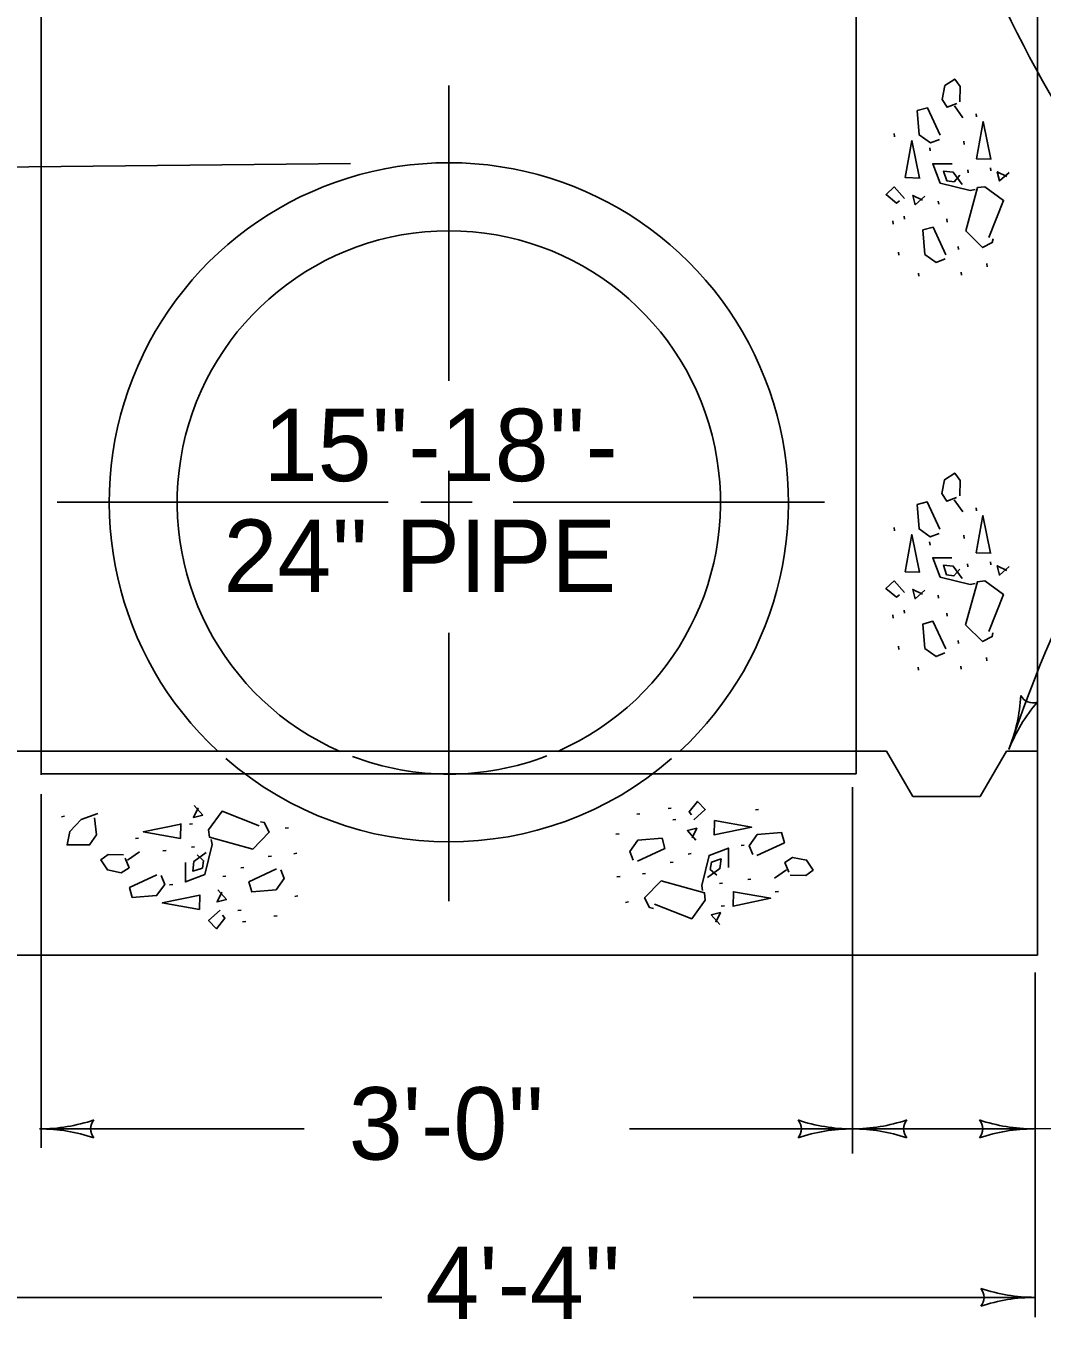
# Model space of a CAD drawing. Extents: x 1007 to 1035.5, y 1000.5 to 1021.5.
# Drawn here: x 1011.448 to 1014.253, y 1006.342 to 1009.912 of the extents above; entities that cross this region are included whole.
import ezdxf

# ---------------------------------------------------------------- set-up
doc = ezdxf.new("R2010")
doc.units = 0
doc.layers.add('Level 1', color=7, linetype='Continuous')
doc.layers.add('Level 5', color=7, linetype='Continuous')

msp = doc.modelspace()

# ---------------------------------------------------------------- linework, layer by layer
at = {"layer": 'Level 1'}
for p, q in [((1014.2404, 1007.347), (1014.2404, 1011.4098)), ((1013.7404, 1007.91), (1013.7404, 1011.1488)), ((1011.4904, 1010.7591), (1011.4904, 1007.9092)), ((1012.6154, 1008.9322), (1012.6154, 1009.7479)), ((1012.6154, 1008.5247), (1012.6154, 1008.6842)), ((1011.534, 1008.597), (1012.448, 1008.597)), ((1012.5382, 1008.597), (1012.6799, 1008.597)), ((1012.7929, 1008.597), (1013.6528, 1008.597)), ((1012.6154, 1007.4958), (1012.6154, 1008.2368)), ((1011.4056, 1007.9095), (1011.4915, 1007.9095)), ((1011.4904, 1007.9092), (1011.4904, 1007.8443)), ((1011.4915, 1007.9095), (1013.2529, 1007.9095)), ((1013.2529, 1007.9095), (1013.7406, 1007.9095)), ((1013.7394, 1007.9098), (1013.8239, 1007.9098)), ((1013.7404, 1007.8471), (1013.7404, 1007.9096)), ((1013.8961, 1007.7848), (1013.8239, 1007.9098)), ((1014.0823, 1007.7848), (1014.1546, 1007.9098)), ((1014.1546, 1007.9098), (1014.2406, 1007.9098)), ((1011.4915, 1007.847), (1013.7402, 1007.847)), ((1013.8961, 1007.7848), (1014.0823, 1007.7848)), ((1010.9904, 1007.347), (1014.2403, 1007.347)), ((1014.2302, 1006.8672), (1014.4685, 1006.8685))]:
    msp.add_line(p, q, dxfattribs=at)
for points in [[(1014.0263, 1009.7025), (1014.0273, 1009.7452), (1014.0123, 1009.7655), (1013.9846, 1009.7473), (1013.9772, 1009.7089), (1013.991, 1009.6876), (1014.0177, 1009.6983)], [(1014.0113, 1009.6918), (1014.0348, 1009.6588)], [(1013.9717, 1009.6104), (1013.9365, 1009.6862), (1013.9088, 1009.6787), (1013.9141, 1009.6115), (1013.945, 1009.5891), (1013.9696, 1009.5987)], [(1014.0725, 1009.6612), (1014.0714, 1009.6698)], [(1014.1115, 1009.5446), (1014.0902, 1009.6481), (1014.072, 1009.5457), (1014.1126, 1009.5446)], [(1013.8451, 1009.6148), (1013.8462, 1009.6063)], [(1013.9152, 1009.4923), (1013.8938, 1009.5958), (1013.8757, 1009.4933), (1013.9163, 1009.4923)], [(1014.0385, 1009.5853), (1014.0374, 1009.5938)], [(1013.9443, 1009.5669), (1013.9432, 1009.5755)], [(1014.0048, 1009.5318), (1013.9515, 1009.5318), (1013.9718, 1009.4785), (1014.055, 1009.4583), (1014.0689, 1009.4603)], [(1014.0326, 1009.4743), (1014.0081, 1009.5083), (1013.9814, 1009.5116), (1013.9899, 1009.4849), (1014.0102, 1009.4817), (1014.0263, 1009.4998)], [(1014.049, 1009.5068), (1014.0479, 1009.5153)], [(1014.1118, 1009.5119), (1014.1108, 1009.5205)], [(1014.1563, 1009.4969), (1014.1296, 1009.5097), (1014.1359, 1009.4841), (1014.1626, 1009.5076)], [(1013.8737, 1009.4358), (1013.8448, 1009.4678), (1013.8224, 1009.4465), (1013.8513, 1009.423), (1013.8598, 1009.4294)], [(1013.9233, 1009.4314), (1013.8966, 1009.4443), (1013.9029, 1009.4187), (1013.9296, 1009.4421)], [(1014.1063, 1009.3281), (1014.1468, 1009.4305), (1014.0956, 1009.4678), (1014.0753, 1009.4657), (1014.0423, 1009.3462), (1014.0892, 1009.3003), (1014.1158, 1009.3142), (1014.118, 1009.3248)], [(1013.9678, 1009.4203), (1013.9668, 1009.4288)], [(1013.8422, 1009.3653), (1013.8411, 1009.3739)], [(1013.8736, 1009.3784), (1013.8725, 1009.387)], [(1013.9913, 1009.3706), (1013.9903, 1009.3792)], [(1013.9874, 1009.2806), (1013.9522, 1009.3563), (1013.9244, 1009.3488), (1013.9298, 1009.2816), (1013.9608, 1009.2592), (1013.9853, 1009.2688)], [(1014.0228, 1009.2947), (1014.0218, 1009.3032)], [(1013.8578, 1009.2789), (1013.8568, 1009.2875)], [(1013.9128, 1009.2213), (1013.9118, 1009.2299)], [(1014.0307, 1009.224), (1014.0296, 1009.2325)], [(1014.1013, 1009.2475), (1014.1003, 1009.2561)], [(1014.0259, 1008.6147), (1014.0269, 1008.6573), (1014.012, 1008.6777), (1013.9843, 1008.6595), (1013.9768, 1008.6211), (1013.9907, 1008.5998), (1014.0173, 1008.6104)], [(1013.9713, 1008.5226), (1013.9362, 1008.5983), (1013.9084, 1008.5908), (1013.9138, 1008.5237), (1013.9447, 1008.5013), (1013.9693, 1008.5108)], [(1014.0109, 1008.604), (1014.0344, 1008.5709)], [(1014.0722, 1008.5733), (1014.0711, 1008.5819)], [(1014.1112, 1008.4568), (1014.0898, 1008.5603), (1014.0717, 1008.4578), (1014.1123, 1008.4568)], [(1013.8448, 1008.527), (1013.8458, 1008.5184)], [(1013.9148, 1008.4044), (1013.8935, 1008.5079), (1013.8753, 1008.4055), (1013.9159, 1008.4044)], [(1013.9439, 1008.4791), (1013.9428, 1008.4877)], [(1014.0382, 1008.4974), (1014.0371, 1008.506)], [(1014.0045, 1008.444), (1013.9512, 1008.444), (1013.9715, 1008.3907), (1014.0547, 1008.3704), (1014.0686, 1008.3725)], [(1014.0323, 1008.3864), (1014.0078, 1008.4205), (1013.9811, 1008.4238), (1013.9896, 1008.3971), (1014.0098, 1008.3938), (1014.0259, 1008.412)], [(1014.0487, 1008.4189), (1014.0476, 1008.4274)], [(1014.1114, 1008.4241), (1014.1104, 1008.4327)], [(1014.1559, 1008.4091), (1014.1293, 1008.4218), (1014.1356, 1008.3963), (1014.1623, 1008.4198)], [(1013.8733, 1008.348), (1013.8445, 1008.38), (1013.8221, 1008.3587), (1013.8509, 1008.3352), (1013.8594, 1008.3416)], [(1014.1059, 1008.2403), (1014.1464, 1008.3427), (1014.0953, 1008.38), (1014.0749, 1008.3778), (1014.0419, 1008.2583), (1014.0888, 1008.2125), (1014.1155, 1008.2263), (1014.1177, 1008.237)], [(1013.9229, 1008.3436), (1013.8963, 1008.3564), (1013.9026, 1008.3308), (1013.9293, 1008.3543)], [(1013.9675, 1008.3325), (1013.9664, 1008.341)], [(1013.8733, 1008.2906), (1013.8722, 1008.2992)], [(1013.8418, 1008.2775), (1013.8408, 1008.2861)], [(1013.9871, 1008.1928), (1013.9518, 1008.2685), (1013.9241, 1008.261), (1013.9294, 1008.1938), (1013.9604, 1008.1713), (1013.9849, 1008.181)], [(1013.991, 1008.2828), (1013.99, 1008.2913)], [(1013.8575, 1008.1911), (1013.8564, 1008.1997)], [(1014.0224, 1008.2068), (1014.0214, 1008.2153)], [(1014.101, 1008.1597), (1014.0999, 1008.1683)], [(1013.9125, 1008.1335), (1013.9114, 1008.1421)], [(1014.0303, 1008.1362), (1014.0293, 1008.1447)], [(1011.9233, 1007.7536), (1011.9105, 1007.7269), (1011.9361, 1007.7333), (1011.9126, 1007.7599)], [(1013.2914, 1007.7202), (1013.3234, 1007.749), (1013.3021, 1007.7714), (1013.2786, 1007.7426), (1013.285, 1007.7341)], [(1011.5548, 1007.7301), (1011.5463, 1007.729)], [(1011.6462, 1007.7377), (1011.6003, 1007.7217), (1011.5693, 1007.6886), (1011.5618, 1007.6513), (1011.6238, 1007.6513), (1011.6429, 1007.679), (1011.6376, 1007.726)], [(1012.0921, 1007.7036), (1011.9897, 1007.7441), (1011.9523, 1007.6929), (1011.9545, 1007.6726), (1012.074, 1007.6396), (1012.1198, 1007.6865), (1012.106, 1007.7132), (1012.0953, 1007.7153)], [(1013.1345, 1007.736), (1013.1431, 1007.7371)], [(1013.2209, 1007.7517), (1013.2295, 1007.7528)], [(1013.4704, 1007.7488), (1013.4618, 1007.7477)], [(1011.8756, 1007.7088), (1011.7721, 1007.6875), (1011.8745, 1007.6693), (1011.8756, 1007.7099)], [(1011.9083, 1007.7091), (1011.8997, 1007.7081)], [(1012.1727, 1007.6987), (1012.1641, 1007.6976)], [(1013.234, 1007.7203), (1013.2426, 1007.7213)], [(1013.287, 1007.6706), (1013.2998, 1007.6973), (1013.2743, 1007.6909), (1013.2977, 1007.6643)], [(1013.3478, 1007.6787), (1013.4513, 1007.7), (1013.3489, 1007.7182), (1013.3478, 1007.6776)], [(1011.759, 1007.6698), (1011.7504, 1007.6688)], [(1011.8883, 1007.6022), (1011.8883, 1007.5488), (1011.9417, 1007.5692), (1011.9619, 1007.6523), (1011.9598, 1007.6663)], [(1013.0769, 1007.681), (1013.0855, 1007.6821)], [(1013.1362, 1007.6064), (1013.2119, 1007.6417), (1013.2044, 1007.6694), (1013.1372, 1007.6641), (1013.1148, 1007.6331), (1013.1244, 1007.6086)], [(1013.466, 1007.6222), (1013.5418, 1007.6573), (1013.5343, 1007.6851), (1013.4671, 1007.6798), (1013.4447, 1007.6488), (1013.4543, 1007.6243)], [(1011.7177, 1007.6236), (1011.675, 1007.6246), (1011.6547, 1007.6097), (1011.6728, 1007.5819), (1011.7113, 1007.5745), (1011.7326, 1007.5883), (1011.7219, 1007.615)], [(1011.7283, 1007.6086), (1011.7614, 1007.6321)], [(1011.8349, 1007.6358), (1011.8263, 1007.6348)], [(1011.9134, 1007.6463), (1011.9049, 1007.6453)], [(1011.9459, 1007.6299), (1011.9118, 1007.6054), (1011.9086, 1007.5788), (1011.9353, 1007.5873), (1011.9385, 1007.6075), (1011.9203, 1007.6236)], [(1012.1255, 1007.6201), (1012.117, 1007.6191)], [(1012.1962, 1007.628), (1012.1877, 1007.6269)], [(1013.2759, 1007.626), (1013.2844, 1007.6271)], [(1013.3874, 1007.589), (1013.3874, 1007.6423), (1013.3341, 1007.622), (1013.3138, 1007.5388), (1013.3159, 1007.5249)], [(1013.4225, 1007.6496), (1013.4311, 1007.6507)], [(1012.0496, 1007.5887), (1012.041, 1007.5877)], [(1012.1396, 1007.5848), (1012.0638, 1007.5495), (1012.0713, 1007.5218), (1012.1386, 1007.5271), (1012.161, 1007.5581), (1012.1513, 1007.5826)], [(1013.2262, 1007.6025), (1013.2348, 1007.6035)], [(1013.3298, 1007.5613), (1013.3639, 1007.5858), (1013.3672, 1007.6124), (1013.3405, 1007.6039), (1013.3373, 1007.5837), (1013.3554, 1007.5676)], [(1013.5474, 1007.5826), (1013.5143, 1007.5591)], [(1013.5581, 1007.5676), (1013.6008, 1007.5666), (1013.6211, 1007.5815), (1013.6029, 1007.6093), (1013.5645, 1007.6167), (1013.5432, 1007.6028), (1013.5538, 1007.5762)], [(1011.8098, 1007.569), (1011.734, 1007.5338), (1011.7415, 1007.5061), (1011.8087, 1007.5114), (1011.8311, 1007.5423), (1011.8215, 1007.5669)], [(1011.9998, 1007.5652), (1011.9913, 1007.5641)], [(1013.0796, 1007.5632), (1013.0881, 1007.5643)], [(1013.1503, 1007.5711), (1013.1588, 1007.5721)], [(1013.1837, 1007.4876), (1013.2861, 1007.4471), (1013.3234, 1007.4983), (1013.3213, 1007.5186), (1013.2018, 1007.5516), (1013.1559, 1007.5047), (1013.1698, 1007.478), (1013.1804, 1007.4758)], [(1013.3623, 1007.5448), (1013.3708, 1007.5459)], [(1013.4408, 1007.5553), (1013.4494, 1007.5564)], [(1011.9279, 1007.5125), (1011.8244, 1007.4912), (1011.9268, 1007.473), (1011.9279, 1007.5136)], [(1011.8533, 1007.5416), (1011.8447, 1007.5405)], [(1011.9888, 1007.5206), (1011.9759, 1007.4939), (1012.0015, 1007.5003), (1011.9781, 1007.5269)], [(1012.1988, 1007.5102), (1012.1903, 1007.5091)], [(1013.4002, 1007.4823), (1013.5037, 1007.5037), (1013.4013, 1007.5218), (1013.4002, 1007.4813)], [(1013.5168, 1007.5213), (1013.5253, 1007.5224)], [(1013.1031, 1007.4925), (1013.1117, 1007.4936)], [(1013.3675, 1007.4821), (1013.3761, 1007.4831)], [(1011.9843, 1007.471), (1011.9523, 1007.4422), (1011.9737, 1007.4198), (1011.9972, 1007.4486), (1011.9908, 1007.4571)], [(1012.0418, 1007.4709), (1012.0332, 1007.4698)], [(1012.0548, 1007.4395), (1012.0463, 1007.4384)], [(1012.1413, 1007.4552), (1012.1327, 1007.4541)], [(1013.3525, 1007.4376), (1013.3653, 1007.4643), (1013.3397, 1007.4579), (1013.3632, 1007.4313)]]:
    msp.add_lwpolyline(points, dxfattribs=at)
for centre, radius, start, end in [((1012.6154, 1008.597), 0.9375, 312.8182, 227.1429), ((1012.6156, 1008.5966), 0.75, 293.6149, 246.4133), ((1013.7261, 1008.0882), 0.4688, 338.3093, 356.978), ((1014.5972, 1007.7418), 0.4688, 139.6564, 158.3031), ((1014.2276, 1008.0806), 0.0375, 207.0838, 289.2005), ((1013.7261, 1008.0882), 0.4688, 338.297, 338.3093), ((1012.6154, 1008.597), 0.9375, 228.9398, 311.0154), ((1012.6156, 1008.5966), 0.75, 249.2134, 291.1279), ((1011.4857, 1007.3359), 0.4688, 269.9878, 270), ((1011.4857, 1007.3359), 0.4688, 269.9878, 270), ((1011.4857, 1007.3359), 0.4688, 270, 288.6688), ((1011.4857, 1007.3359), 0.4688, 270, 288.6688), ((1011.4857, 1006.3984), 0.4688, 71.3472, 89.9939), ((1011.4857, 1006.3984), 0.4688, 71.3472, 89.9939), ((1011.6639, 1006.8671), 0.0375, 138.7746, 220.8913), ((1011.6639, 1006.8671), 0.0375, 138.7746, 220.8913), ((1013.5513, 1006.8672), 0.0375, 318.7746, 40.8913), ((1013.5513, 1006.8672), 0.0375, 318.7746, 40.8913), ((1013.7295, 1006.3984), 0.4688, 90, 108.6688), ((1013.7295, 1006.3984), 0.4688, 90, 108.6688), ((1013.7295, 1007.3359), 0.4688, 251.3472, 269.9939), ((1013.7295, 1007.3359), 0.4688, 251.3472, 269.9939), ((1013.7295, 1006.3984), 0.4688, 89.9878, 90), ((1013.7295, 1006.3984), 0.4688, 89.9878, 90), ((1013.73, 1007.3359), 0.4687, 269.9878, 270), ((1013.73, 1007.3359), 0.4687, 270, 288.6688), ((1013.73, 1006.3984), 0.4687, 71.3472, 89.9939), ((1013.9082, 1006.8671), 0.0375, 138.7746, 220.8913), ((1014.0519, 1006.8671), 0.0375, 319.1087, 41.2254), ((1014.2302, 1007.3359), 0.4687, 251.3312, 270), ((1014.2302, 1006.3984), 0.4687, 90.0061, 108.6528), ((1014.2302, 1007.3359), 0.4687, 270, 270.0122), ((1014.0557, 1006.4021), 0.0375, 318.7746, 40.8913), ((1014.2339, 1006.8708), 0.4687, 251.3472, 269.9939), ((1014.2339, 1005.9333), 0.4687, 90, 108.6688), ((1014.2339, 1005.9333), 0.4687, 89.9878, 90)]:
    msp.add_arc(centre, radius, start, end, dxfattribs=at)
at = {"layer": 'Level 5'}
for p, q in [((1012.3437, 1009.532), (1010.5513, 1009.5148)), ((1013.7297, 1007.811), (1013.7297, 1006.7994)), ((1011.4904, 1007.791), (1011.4904, 1006.8151)), ((1014.2339, 1007.2991), (1014.2339, 1006.347)), ((1011.4857, 1006.8672), (1012.2158, 1006.8672)), ((1013.1143, 1006.8672), (1013.7295, 1006.8672)), ((1013.73, 1006.8672), (1014.1318, 1006.8672)), ((1014.2302, 1006.8672), (1013.9464, 1006.8672)), ((1012.4308, 1006.4021), (1010.9908, 1006.4021)), ((1014.2339, 1006.4021), (1013.2903, 1006.4021)), ((1013.3921, 1006.4021), (1013.346, 1006.4021))]:
    msp.add_line(p, q, dxfattribs=at)
for centre, radius, start, end in [((1017.1122, 1011.3661), 3.2778, 203.4646, 224.2954), ((1018.2222, 1006.5411), 4.2867, 143.7309, 161.3065)]:
    msp.add_arc(centre, radius, start, end, dxfattribs=at)

# ---------------------------------------------------------------- texts
at = {"layer": 'Level 1'}
for s, p in [("15''-18''-", (1012.1046, 1008.6554)), ("24'' PIPE", (1011.9936, 1008.3495)), ("3'-0''", (1012.3393, 1006.7823)), ("4'-4''", (1012.5505, 1006.3419))]:
    msp.add_text(s, height=0.2, dxfattribs=at).set_placement(p)

doc.saveas('drawing.dxf')
